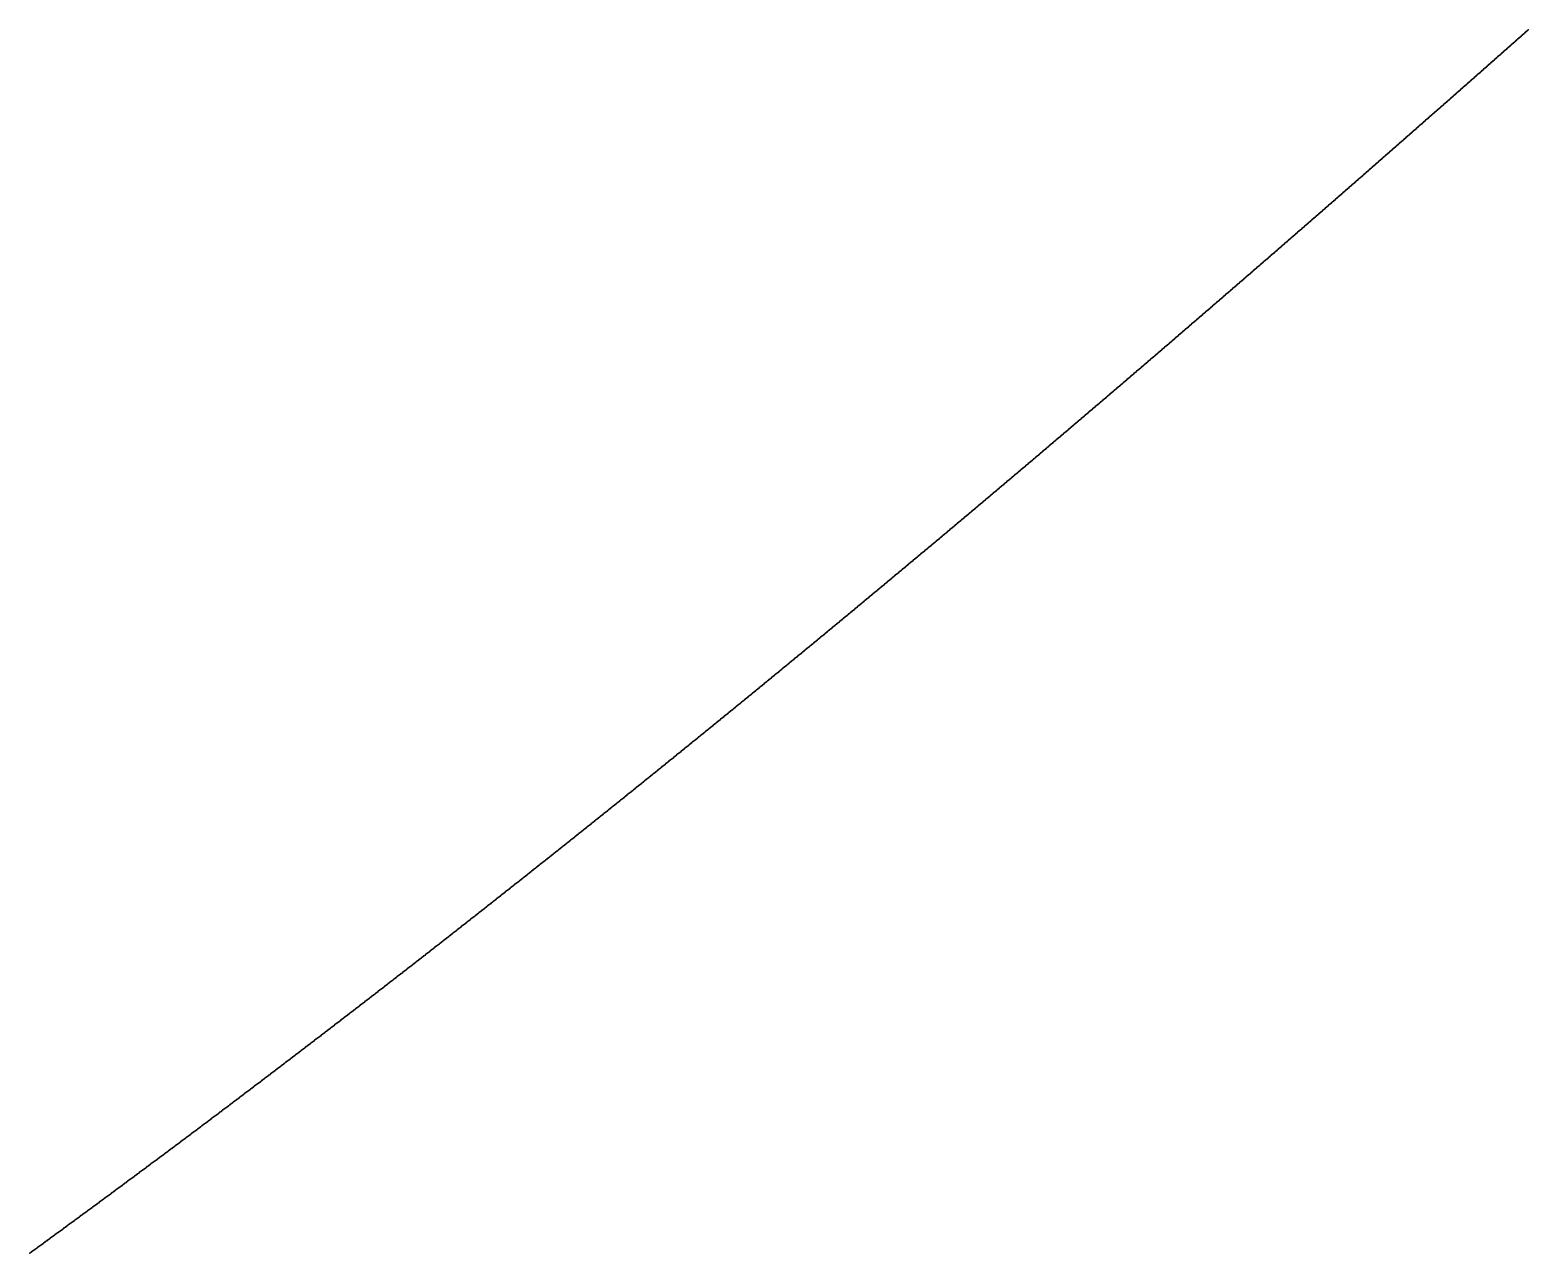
# Model space of a CAD drawing. Header units: metres. Extents: x 0 to 360, y 0 to 49.
# Drawn here: x 56.26 to 67.5, y 16.24 to 25.42 of the extents above; entities that cross this region are included whole.
import ezdxf

# ---------------------------------------------------------------- set-up
doc = ezdxf.new("R2010")
doc.units = ezdxf.units.M

msp = doc.modelspace()

# ---------------------------------------------------------------- linework, layer by layer
for p in [(67.498, 25.414), (67.504, 25.42), (67.37, 25.301), (67.377, 25.307), (67.383, 25.313), (67.389, 25.318), (67.396, 25.324), (67.402, 25.329), (67.409, 25.335), (67.415, 25.341), (67.421, 25.346), (67.428, 25.352), (67.434, 25.358), (67.44, 25.363), (67.447, 25.369), (67.453, 25.374), (67.459, 25.38), (67.466, 25.386), (67.472, 25.391), (67.479, 25.397), (67.485, 25.403), (67.491, 25.408), (67.243, 25.189), (67.249, 25.194), (67.256, 25.2), (67.262, 25.206), (67.268, 25.211), (67.275, 25.217), (67.281, 25.222), (67.288, 25.228), (67.294, 25.234), (67.3, 25.239), (67.307, 25.245), (67.313, 25.251), (67.319, 25.256), (67.326, 25.262), (67.332, 25.268), (67.339, 25.273), (67.345, 25.279), (67.351, 25.284), (67.358, 25.29), (67.364, 25.296), (67.115, 25.076), (67.122, 25.082), (67.128, 25.087), (67.135, 25.093), (67.141, 25.099), (67.147, 25.104), (67.154, 25.11), (67.16, 25.115), (67.166, 25.121), (67.173, 25.127), (67.179, 25.132), (67.186, 25.138), (67.192, 25.144), (67.198, 25.149), (67.205, 25.155), (67.211, 25.161), (67.217, 25.166), (67.224, 25.172), (67.23, 25.177), (67.237, 25.183), (66.988, 24.963), (66.994, 24.969), (67, 24.975), (67.007, 24.98), (67.013, 24.986), (67.02, 24.992), (67.026, 24.997), (67.032, 25.003), (67.039, 25.008), (67.045, 25.014), (67.051, 25.02), (67.058, 25.025), (67.064, 25.031), (67.071, 25.037), (67.077, 25.042), (67.083, 25.048), (67.09, 25.054), (67.096, 25.059), (67.103, 25.065), (67.109, 25.07), (66.86, 24.851), (66.866, 24.856), (66.872, 24.862), (66.879, 24.868), (66.885, 24.873), (66.892, 24.879), (66.898, 24.884), (66.904, 24.89), (66.911, 24.896), (66.917, 24.901), (66.924, 24.907), (66.93, 24.913), (66.936, 24.918), (66.943, 24.924), (66.949, 24.93), (66.956, 24.935), (66.962, 24.941), (66.968, 24.946), (66.975, 24.952), (66.981, 24.958), (66.731, 24.738), (66.738, 24.744), (66.744, 24.749), (66.751, 24.755), (66.757, 24.761), (66.763, 24.766), (66.77, 24.772), (66.776, 24.777), (66.783, 24.783), (66.789, 24.789), (66.796, 24.794), (66.802, 24.8), (66.808, 24.806), (66.815, 24.811), (66.821, 24.817), (66.828, 24.823), (66.834, 24.828), (66.84, 24.834), (66.847, 24.839), (66.853, 24.845), (66.603, 24.625), (66.61, 24.631), (66.616, 24.637), (66.622, 24.642), (66.629, 24.648), (66.635, 24.653), (66.642, 24.659), (66.648, 24.665), (66.654, 24.67), (66.661, 24.676), (66.667, 24.682), (66.674, 24.687), (66.68, 24.693), (66.687, 24.699), (66.693, 24.704), (66.699, 24.71), (66.706, 24.715), (66.712, 24.721), (66.719, 24.727), (66.725, 24.732), (66.475, 24.513), (66.481, 24.518), (66.487, 24.524), (66.494, 24.529), (66.5, 24.535), (66.507, 24.541), (66.513, 24.546), (66.52, 24.552), (66.526, 24.558), (66.532, 24.563), (66.539, 24.569), (66.545, 24.575), (66.552, 24.58), (66.558, 24.586), (66.565, 24.591), (66.571, 24.597), (66.577, 24.603), (66.584, 24.608), (66.59, 24.614), (66.597, 24.62), (66.346, 24.4), (66.352, 24.405), (66.359, 24.411), (66.365, 24.417), (66.372, 24.422), (66.378, 24.428), (66.384, 24.434), (66.391, 24.439), (66.397, 24.445), (66.404, 24.451), (66.41, 24.456), (66.417, 24.462), (66.423, 24.467), (66.43, 24.473), (66.436, 24.479), (66.442, 24.484), (66.449, 24.49), (66.455, 24.496), (66.462, 24.501), (66.468, 24.507), (66.217, 24.287), (66.223, 24.293), (66.23, 24.298), (66.236, 24.304), (66.243, 24.31), (66.249, 24.315), (66.256, 24.321), (66.262, 24.326), (66.269, 24.332), (66.275, 24.338), (66.281, 24.343), (66.288, 24.349), (66.294, 24.355), (66.301, 24.36), (66.307, 24.366), (66.314, 24.372), (66.32, 24.377), (66.327, 24.383), (66.333, 24.389), (66.339, 24.394), (66.088, 24.174), (66.094, 24.18), (66.101, 24.186), (66.107, 24.191), (66.114, 24.197), (66.12, 24.202), (66.127, 24.208), (66.133, 24.214), (66.139, 24.219), (66.146, 24.225), (66.152, 24.231), (66.159, 24.236), (66.165, 24.242), (66.172, 24.248), (66.178, 24.253), (66.185, 24.259), (66.191, 24.264), (66.198, 24.27), (66.204, 24.276), (66.21, 24.281), (65.959, 24.061), (65.965, 24.067), (65.971, 24.073), (65.978, 24.078), (65.984, 24.084), (65.991, 24.09), (65.997, 24.095), (66.004, 24.101), (66.01, 24.107), (66.017, 24.112), (66.023, 24.118), (66.03, 24.123), (66.036, 24.129), (66.043, 24.135), (66.049, 24.14), (66.056, 24.146), (66.062, 24.152), (66.068, 24.157), (66.075, 24.163), (66.081, 24.169), (65.829, 23.949), (65.836, 23.954), (65.842, 23.96), (65.848, 23.966), (65.855, 23.971), (65.861, 23.977), (65.868, 23.983), (65.874, 23.988), (65.881, 23.994), (65.887, 23.999), (65.894, 24.005), (65.9, 24.011), (65.907, 24.016), (65.913, 24.022), (65.92, 24.028), (65.926, 24.033), (65.933, 24.039), (65.939, 24.045), (65.946, 24.05), (65.952, 24.056), (65.699, 23.836), (65.706, 23.842), (65.712, 23.847), (65.719, 23.853), (65.725, 23.858), (65.732, 23.864), (65.738, 23.87), (65.745, 23.875), (65.751, 23.881), (65.758, 23.887), (65.764, 23.892), (65.771, 23.898), (65.777, 23.904), (65.784, 23.909), (65.79, 23.915), (65.797, 23.92), (65.803, 23.926), (65.81, 23.932), (65.816, 23.937), (65.823, 23.943), (65.569, 23.723), (65.576, 23.729), (65.582, 23.734), (65.589, 23.74), (65.595, 23.746), (65.602, 23.751), (65.608, 23.757), (65.615, 23.763), (65.621, 23.768), (65.628, 23.774), (65.634, 23.78), (65.641, 23.785), (65.647, 23.791), (65.654, 23.796), (65.66, 23.802), (65.667, 23.808), (65.673, 23.813), (65.68, 23.819), (65.686, 23.825), (65.693, 23.83), (65.439, 23.61), (65.446, 23.616), (65.452, 23.622), (65.459, 23.627), (65.465, 23.633), (65.472, 23.639), (65.478, 23.644), (65.485, 23.65), (65.491, 23.655), (65.498, 23.661), (65.504, 23.667), (65.511, 23.672), (65.517, 23.678), (65.524, 23.684), (65.53, 23.689), (65.537, 23.695), (65.543, 23.701), (65.55, 23.706), (65.556, 23.712), (65.563, 23.717), (65.309, 23.498), (65.316, 23.503), (65.322, 23.509), (65.329, 23.514), (65.335, 23.52), (65.342, 23.526), (65.348, 23.531), (65.355, 23.537), (65.361, 23.543), (65.368, 23.548), (65.374, 23.554), (65.381, 23.56), (65.387, 23.565), (65.394, 23.571), (65.4, 23.576), (65.407, 23.582), (65.413, 23.588), (65.42, 23.593), (65.426, 23.599), (65.433, 23.605), (65.185, 23.39), (65.192, 23.396), (65.198, 23.402), (65.205, 23.407), (65.211, 23.413), (65.218, 23.419), (65.224, 23.424), (65.231, 23.43), (65.237, 23.436), (65.244, 23.441), (65.25, 23.447), (65.257, 23.452), (65.263, 23.458), (65.27, 23.464), (65.276, 23.469), (65.283, 23.475), (65.289, 23.481), (65.296, 23.486), (65.303, 23.492), (65.054, 23.278), (65.061, 23.283), (65.067, 23.289), (65.074, 23.295), (65.081, 23.3), (65.087, 23.306), (65.094, 23.311), (65.1, 23.317), (65.107, 23.323), (65.113, 23.328), (65.12, 23.334), (65.126, 23.34), (65.133, 23.345), (65.139, 23.351), (65.146, 23.357), (65.152, 23.362), (65.159, 23.368), (65.165, 23.374), (65.172, 23.379), (65.179, 23.385), (64.923, 23.165), (64.93, 23.171), (64.937, 23.176), (64.943, 23.182), (64.95, 23.187), (64.956, 23.193), (64.963, 23.199), (64.969, 23.204), (64.976, 23.21), (64.982, 23.216), (64.989, 23.221), (64.995, 23.227), (65.002, 23.233), (65.009, 23.238), (65.015, 23.244), (65.022, 23.249), (65.028, 23.255), (65.035, 23.261), (65.041, 23.266), (65.048, 23.272), (64.792, 23.052), (64.799, 23.058), (64.805, 23.063), (64.812, 23.069), (64.819, 23.075), (64.825, 23.08), (64.832, 23.086), (64.838, 23.092), (64.845, 23.097), (64.851, 23.103), (64.858, 23.109), (64.864, 23.114), (64.871, 23.12), (64.878, 23.125), (64.884, 23.131), (64.891, 23.137), (64.897, 23.142), (64.904, 23.148), (64.91, 23.154), (64.917, 23.159), (64.661, 22.939), (64.668, 22.945), (64.674, 22.951), (64.681, 22.956), (64.687, 22.962), (64.694, 22.968), (64.7, 22.973), (64.707, 22.979), (64.714, 22.985), (64.72, 22.99), (64.727, 22.996), (64.733, 23.001), (64.74, 23.007), (64.746, 23.013), (64.753, 23.018), (64.759, 23.024), (64.766, 23.03), (64.773, 23.035), (64.779, 23.041), (64.786, 23.047), (64.529, 22.827), (64.536, 22.832), (64.543, 22.838), (64.549, 22.844), (64.556, 22.849), (64.562, 22.855), (64.569, 22.861), (64.575, 22.866), (64.582, 22.872), (64.589, 22.877), (64.595, 22.883), (64.602, 22.889), (64.608, 22.894), (64.615, 22.9), (64.622, 22.906), (64.628, 22.911), (64.635, 22.917), (64.641, 22.923), (64.648, 22.928), (64.654, 22.934), (64.398, 22.714), (64.404, 22.72), (64.411, 22.725), (64.417, 22.731), (64.424, 22.737), (64.431, 22.742), (64.437, 22.748), (64.444, 22.753), (64.45, 22.759), (64.457, 22.765), (64.464, 22.77), (64.47, 22.776), (64.477, 22.782), (64.483, 22.787), (64.49, 22.793), (64.496, 22.799), (64.503, 22.804), (64.51, 22.81), (64.516, 22.815), (64.523, 22.821), (64.266, 22.601), (64.272, 22.607), (64.279, 22.613), (64.285, 22.618), (64.292, 22.624), (64.299, 22.63), (64.305, 22.635), (64.312, 22.641), (64.318, 22.646), (64.325, 22.652), (64.332, 22.658), (64.338, 22.663), (64.345, 22.669), (64.351, 22.675), (64.358, 22.68), (64.365, 22.686), (64.371, 22.691), (64.378, 22.697), (64.384, 22.703), (64.391, 22.708), (64.133, 22.489), (64.14, 22.494), (64.147, 22.5), (64.153, 22.506), (64.16, 22.511), (64.167, 22.517), (64.173, 22.522), (64.18, 22.528), (64.186, 22.534), (64.193, 22.539), (64.2, 22.545), (64.206, 22.551), (64.213, 22.556), (64.219, 22.562), (64.226, 22.568), (64.233, 22.573), (64.239, 22.579), (64.246, 22.584), (64.252, 22.59), (64.259, 22.596), (64.001, 22.376), (64.008, 22.382), (64.014, 22.387), (64.021, 22.393), (64.028, 22.399), (64.034, 22.404), (64.041, 22.41), (64.047, 22.415), (64.054, 22.421), (64.061, 22.427), (64.067, 22.432), (64.074, 22.438), (64.08, 22.444), (64.087, 22.449), (64.094, 22.455), (64.1, 22.461), (64.107, 22.466), (64.114, 22.472), (64.12, 22.477), (64.127, 22.483), (63.868, 22.263), (63.875, 22.269), (63.882, 22.275), (63.888, 22.28), (63.895, 22.286), (63.902, 22.292), (63.908, 22.297), (63.915, 22.303), (63.921, 22.309), (63.928, 22.314), (63.935, 22.32), (63.941, 22.325), (63.948, 22.331), (63.955, 22.337), (63.961, 22.342), (63.968, 22.348), (63.974, 22.354), (63.981, 22.359), (63.988, 22.365), (63.994, 22.37), (63.735, 22.151), (63.742, 22.157), (63.749, 22.162), (63.755, 22.168), (63.762, 22.173), (63.769, 22.179), (63.775, 22.185), (63.782, 22.19), (63.789, 22.196), (63.795, 22.202), (63.802, 22.207), (63.809, 22.213), (63.815, 22.218), (63.822, 22.224), (63.829, 22.23), (63.835, 22.235), (63.842, 22.241), (63.848, 22.247), (63.855, 22.252), (63.862, 22.258), (63.602, 22.038), (63.609, 22.044), (63.616, 22.05), (63.622, 22.055), (63.629, 22.061), (63.636, 22.067), (63.642, 22.072), (63.649, 22.078), (63.656, 22.083), (63.662, 22.089), (63.669, 22.095), (63.676, 22.1), (63.682, 22.106), (63.689, 22.112), (63.696, 22.117), (63.702, 22.123), (63.709, 22.128), (63.716, 22.134), (63.722, 22.14), (63.729, 22.145), (63.469, 21.926), (63.476, 21.932), (63.482, 21.937), (63.489, 21.943), (63.496, 21.948), (63.502, 21.954), (63.509, 21.96), (63.516, 21.965), (63.522, 21.971), (63.529, 21.977), (63.536, 21.982), (63.542, 21.988), (63.549, 21.993), (63.556, 21.999), (63.562, 22.005), (63.569, 22.01), (63.576, 22.016), (63.582, 22.022), (63.589, 22.027), (63.596, 22.033), (63.335, 21.813), (63.342, 21.819), (63.349, 21.825), (63.355, 21.83), (63.362, 21.836), (63.369, 21.842), (63.376, 21.847), (63.382, 21.853), (63.389, 21.858), (63.396, 21.864), (63.402, 21.87), (63.409, 21.875), (63.416, 21.881), (63.422, 21.887), (63.429, 21.892), (63.436, 21.898), (63.442, 21.903), (63.449, 21.909), (63.456, 21.915), (63.462, 21.92), (63.202, 21.701), (63.208, 21.707), (63.215, 21.712), (63.222, 21.718), (63.228, 21.724), (63.235, 21.729), (63.242, 21.735), (63.248, 21.74), (63.255, 21.746), (63.262, 21.752), (63.269, 21.757), (63.275, 21.763), (63.282, 21.768), (63.289, 21.774), (63.295, 21.78), (63.302, 21.785), (63.309, 21.791), (63.315, 21.797), (63.322, 21.802), (63.329, 21.808), (63.068, 21.589), (63.074, 21.594), (63.081, 21.6), (63.088, 21.605), (63.094, 21.611), (63.101, 21.617), (63.108, 21.622), (63.115, 21.628), (63.121, 21.634), (63.128, 21.639), (63.135, 21.645), (63.141, 21.65), (63.148, 21.656), (63.155, 21.662), (63.161, 21.667), (63.168, 21.673), (63.175, 21.679), (63.182, 21.684), (63.188, 21.69), (63.195, 21.695), (62.933, 21.476), (62.94, 21.482), (62.947, 21.488), (62.953, 21.493), (62.96, 21.499), (62.967, 21.504), (62.974, 21.51), (62.98, 21.516), (62.987, 21.521), (62.994, 21.527), (63, 21.532), (63.007, 21.538), (63.014, 21.544), (63.021, 21.549), (63.027, 21.555), (63.034, 21.561), (63.041, 21.566), (63.047, 21.572), (63.054, 21.577), (63.061, 21.583), (62.799, 21.364), (62.806, 21.37), (62.812, 21.375), (62.819, 21.381), (62.826, 21.386), (62.832, 21.392), (62.839, 21.398), (62.846, 21.403), (62.853, 21.409), (62.859, 21.415), (62.866, 21.42), (62.873, 21.426), (62.88, 21.431), (62.886, 21.437), (62.893, 21.443), (62.9, 21.448), (62.906, 21.454), (62.913, 21.459), (62.92, 21.465), (62.927, 21.471), (62.664, 21.252), (62.671, 21.257), (62.678, 21.263), (62.684, 21.269), (62.691, 21.274), (62.698, 21.28), (62.704, 21.285), (62.711, 21.291), (62.718, 21.297), (62.725, 21.302), (62.731, 21.308), (62.738, 21.313), (62.745, 21.319), (62.752, 21.325), (62.758, 21.33), (62.765, 21.336), (62.772, 21.342), (62.779, 21.347), (62.785, 21.353), (62.792, 21.358), (62.529, 21.14), (62.536, 21.145), (62.543, 21.151), (62.549, 21.156), (62.556, 21.162), (62.563, 21.168), (62.57, 21.173), (62.576, 21.179), (62.583, 21.184), (62.59, 21.19), (62.597, 21.196), (62.603, 21.201), (62.61, 21.207), (62.617, 21.212), (62.624, 21.218), (62.63, 21.224), (62.637, 21.229), (62.644, 21.235), (62.651, 21.241), (62.657, 21.246), (62.394, 21.027), (62.401, 21.033), (62.407, 21.039), (62.414, 21.044), (62.421, 21.05), (62.428, 21.055), (62.434, 21.061), (62.441, 21.067), (62.448, 21.072), (62.455, 21.078), (62.461, 21.083), (62.468, 21.089), (62.475, 21.095), (62.482, 21.1), (62.488, 21.106), (62.495, 21.112), (62.502, 21.117), (62.509, 21.123), (62.516, 21.128), (62.522, 21.134), (62.258, 20.915), (62.265, 20.921), (62.272, 20.927), (62.279, 20.932), (62.285, 20.938), (62.292, 20.943), (62.299, 20.949), (62.306, 20.955), (62.313, 20.96), (62.319, 20.966), (62.326, 20.971), (62.333, 20.977), (62.34, 20.983), (62.346, 20.988), (62.353, 20.994), (62.36, 20.999), (62.367, 21.005), (62.373, 21.011), (62.38, 21.016), (62.387, 21.022), (62.123, 20.803), (62.129, 20.809), (62.136, 20.814), (62.143, 20.82), (62.15, 20.826), (62.157, 20.831), (62.163, 20.837), (62.17, 20.842), (62.177, 20.848), (62.184, 20.854), (62.19, 20.859), (62.197, 20.865), (62.204, 20.87), (62.211, 20.876), (62.218, 20.882), (62.224, 20.887), (62.231, 20.893), (62.238, 20.899), (62.245, 20.904), (62.252, 20.91), (61.987, 20.691), (61.993, 20.697), (62, 20.703), (62.007, 20.708), (62.014, 20.714), (62.021, 20.719), (62.027, 20.725), (62.034, 20.73), (62.041, 20.736), (62.048, 20.742), (62.055, 20.747), (62.061, 20.753), (62.068, 20.758), (62.075, 20.764), (62.082, 20.77), (62.089, 20.775), (62.095, 20.781), (62.102, 20.786), (62.109, 20.792), (62.116, 20.798), (61.85, 20.579), (61.857, 20.585), (61.864, 20.591), (61.871, 20.596), (61.878, 20.602), (61.884, 20.607), (61.891, 20.613), (61.898, 20.619), (61.905, 20.624), (61.912, 20.63), (61.919, 20.635), (61.925, 20.641), (61.932, 20.647), (61.939, 20.652), (61.946, 20.658), (61.953, 20.663), (61.959, 20.669), (61.966, 20.675), (61.973, 20.68), (61.98, 20.686), (61.707, 20.462), (61.714, 20.468), (61.721, 20.473), (61.728, 20.479), (61.734, 20.484), (61.741, 20.49), (61.748, 20.496), (61.755, 20.501), (61.762, 20.507), (61.768, 20.512), (61.775, 20.518), (61.782, 20.523), (61.789, 20.529), (61.796, 20.535), (61.803, 20.54), (61.809, 20.546), (61.816, 20.551), (61.823, 20.557), (61.83, 20.563), (61.837, 20.568), (61.844, 20.574), (61.57, 20.35), (61.577, 20.356), (61.584, 20.361), (61.591, 20.367), (61.598, 20.373), (61.604, 20.378), (61.611, 20.384), (61.618, 20.389), (61.625, 20.395), (61.632, 20.4), (61.639, 20.406), (61.646, 20.412), (61.652, 20.417), (61.659, 20.423), (61.666, 20.428), (61.673, 20.434), (61.68, 20.44), (61.687, 20.445), (61.693, 20.451), (61.7, 20.456), (61.433, 20.238), (61.44, 20.244), (61.447, 20.25), (61.454, 20.255), (61.461, 20.261), (61.468, 20.266), (61.474, 20.272), (61.481, 20.278), (61.488, 20.283), (61.495, 20.289), (61.502, 20.294), (61.509, 20.3), (61.515, 20.305), (61.522, 20.311), (61.529, 20.317), (61.536, 20.322), (61.543, 20.328), (61.55, 20.333), (61.557, 20.339), (61.563, 20.345), (61.296, 20.127), (61.303, 20.132), (61.31, 20.138), (61.317, 20.144), (61.323, 20.149), (61.33, 20.155), (61.337, 20.16), (61.344, 20.166), (61.351, 20.171), (61.358, 20.177), (61.365, 20.183), (61.372, 20.188), (61.378, 20.194), (61.385, 20.199), (61.392, 20.205), (61.399, 20.211), (61.406, 20.216), (61.413, 20.222), (61.42, 20.227), (61.426, 20.233), (61.158, 20.015), (61.165, 20.021), (61.172, 20.026), (61.179, 20.032), (61.186, 20.038), (61.193, 20.043), (61.2, 20.049), (61.207, 20.054), (61.213, 20.06), (61.22, 20.065), (61.227, 20.071), (61.234, 20.077), (61.241, 20.082), (61.248, 20.088), (61.255, 20.093), (61.262, 20.099), (61.268, 20.104), (61.275, 20.11), (61.282, 20.116), (61.289, 20.121), (61.021, 19.904), (61.028, 19.909), (61.034, 19.915), (61.041, 19.92), (61.048, 19.926), (61.055, 19.932), (61.062, 19.937), (61.069, 19.943), (61.076, 19.948), (61.083, 19.954), (61.09, 19.959), (61.096, 19.965), (61.103, 19.971), (61.11, 19.976), (61.117, 19.982), (61.124, 19.987), (61.131, 19.993), (61.138, 19.998), (61.145, 20.004), (61.152, 20.01), (60.883, 19.792), (60.889, 19.798), (60.896, 19.803), (60.903, 19.809), (60.91, 19.815), (60.917, 19.82), (60.924, 19.826), (60.931, 19.831), (60.938, 19.837), (60.945, 19.842), (60.952, 19.848), (60.959, 19.854), (60.965, 19.859), (60.972, 19.865), (60.979, 19.87), (60.986, 19.876), (60.993, 19.881), (61, 19.887), (61.007, 19.893), (61.014, 19.898), (60.737, 19.675), (60.744, 19.681), (60.751, 19.687), (60.758, 19.692), (60.765, 19.698), (60.772, 19.703), (60.779, 19.709), (60.786, 19.714), (60.793, 19.72), (60.8, 19.725), (60.806, 19.731), (60.813, 19.737), (60.82, 19.742), (60.827, 19.748), (60.834, 19.753), (60.841, 19.759), (60.848, 19.764), (60.855, 19.77), (60.862, 19.776), (60.869, 19.781), (60.876, 19.787), (60.599, 19.564), (60.606, 19.57), (60.613, 19.575), (60.619, 19.581), (60.626, 19.586), (60.633, 19.592), (60.64, 19.597), (60.647, 19.603), (60.654, 19.609), (60.661, 19.614), (60.668, 19.62), (60.675, 19.625), (60.682, 19.631), (60.689, 19.636), (60.696, 19.642), (60.703, 19.648), (60.71, 19.653), (60.717, 19.659), (60.723, 19.664), (60.73, 19.67), (60.46, 19.453), (60.467, 19.458), (60.474, 19.464), (60.481, 19.47), (60.488, 19.475), (60.495, 19.481), (60.501, 19.486), (60.508, 19.492), (60.515, 19.497), (60.522, 19.503), (60.529, 19.509), (60.536, 19.514), (60.543, 19.52), (60.55, 19.525), (60.557, 19.531), (60.564, 19.536), (60.571, 19.542), (60.578, 19.547), (60.585, 19.553), (60.592, 19.559), (60.321, 19.342), (60.328, 19.347), (60.335, 19.353), (60.342, 19.358), (60.348, 19.364), (60.355, 19.37), (60.362, 19.375), (60.369, 19.381), (60.376, 19.386), (60.383, 19.392), (60.39, 19.397), (60.397, 19.403), (60.404, 19.408), (60.411, 19.414), (60.418, 19.42), (60.425, 19.425), (60.432, 19.431), (60.439, 19.436), (60.446, 19.442), (60.453, 19.447), (60.174, 19.225), (60.181, 19.231), (60.188, 19.236), (60.195, 19.242), (60.202, 19.247), (60.209, 19.253), (60.216, 19.259), (60.223, 19.264), (60.23, 19.27), (60.237, 19.275), (60.244, 19.281), (60.251, 19.286), (60.258, 19.292), (60.265, 19.297), (60.272, 19.303), (60.279, 19.309), (60.286, 19.314), (60.293, 19.32), (60.3, 19.325), (60.307, 19.331), (60.314, 19.336), (60.034, 19.114), (60.041, 19.12), (60.048, 19.125), (60.055, 19.131), (60.062, 19.137), (60.069, 19.142), (60.076, 19.148), (60.083, 19.153), (60.09, 19.159), (60.097, 19.164), (60.104, 19.17), (60.111, 19.175), (60.118, 19.181), (60.125, 19.186), (60.132, 19.192), (60.139, 19.198), (60.146, 19.203), (60.153, 19.209), (60.16, 19.214), (60.167, 19.22), (59.894, 19.004), (59.901, 19.009), (59.908, 19.015), (59.915, 19.02), (59.923, 19.026), (59.93, 19.031), (59.937, 19.037), (59.944, 19.042), (59.951, 19.048), (59.958, 19.053), (59.965, 19.059), (59.972, 19.064), (59.979, 19.07), (59.986, 19.076), (59.993, 19.081), (60, 19.087), (60.007, 19.092), (60.013, 19.098), (60.02, 19.103), (60.027, 19.109), (59.754, 18.893), (59.761, 18.898), (59.768, 18.904), (59.775, 18.909), (59.782, 18.915), (59.789, 18.92), (59.796, 18.926), (59.803, 18.932), (59.81, 18.937), (59.817, 18.943), (59.824, 18.948), (59.831, 18.954), (59.838, 18.959), (59.845, 18.965), (59.852, 18.97), (59.859, 18.976), (59.866, 18.981), (59.873, 18.987), (59.88, 18.992), (59.887, 18.998), (59.607, 18.777), (59.614, 18.782), (59.621, 18.788), (59.628, 18.793), (59.635, 18.799), (59.642, 18.804), (59.649, 18.81), (59.656, 18.815), (59.663, 18.821), (59.67, 18.826), (59.677, 18.832), (59.684, 18.837), (59.691, 18.843), (59.698, 18.849), (59.705, 18.854), (59.712, 18.86), (59.719, 18.865), (59.726, 18.871), (59.733, 18.876), (59.74, 18.882), (59.747, 18.887), (59.466, 18.666), (59.473, 18.672), (59.48, 18.677), (59.487, 18.683), (59.494, 18.688), (59.501, 18.694), (59.508, 18.699), (59.515, 18.705), (59.522, 18.71), (59.529, 18.716), (59.536, 18.721), (59.543, 18.727), (59.55, 18.732), (59.557, 18.738), (59.564, 18.743), (59.571, 18.749), (59.578, 18.755), (59.585, 18.76), (59.593, 18.766), (59.6, 18.771), (59.325, 18.556), (59.332, 18.561), (59.339, 18.567), (59.346, 18.572), (59.353, 18.578), (59.36, 18.583), (59.367, 18.589), (59.374, 18.594), (59.381, 18.6), (59.388, 18.605), (59.395, 18.611), (59.402, 18.616), (59.409, 18.622), (59.416, 18.627), (59.423, 18.633), (59.43, 18.638), (59.438, 18.644), (59.445, 18.65), (59.452, 18.655), (59.459, 18.661), (59.176, 18.44), (59.183, 18.445), (59.19, 18.451), (59.197, 18.456), (59.204, 18.462), (59.211, 18.467), (59.218, 18.473), (59.226, 18.478), (59.233, 18.484), (59.24, 18.489), (59.247, 18.495), (59.254, 18.5), (59.261, 18.506), (59.268, 18.512), (59.275, 18.517), (59.282, 18.523), (59.289, 18.528), (59.296, 18.534), (59.303, 18.539), (59.31, 18.545), (59.317, 18.55), (59.034, 18.33), (59.041, 18.335), (59.048, 18.341), (59.056, 18.346), (59.063, 18.352), (59.07, 18.357), (59.077, 18.363), (59.084, 18.368), (59.091, 18.374), (59.098, 18.379), (59.105, 18.385), (59.112, 18.39), (59.119, 18.396), (59.126, 18.401), (59.134, 18.407), (59.141, 18.412), (59.148, 18.418), (59.155, 18.423), (59.162, 18.429), (59.169, 18.434), (58.885, 18.214), (58.892, 18.22), (58.899, 18.225), (58.906, 18.231), (58.914, 18.236), (58.921, 18.242), (58.928, 18.247), (58.935, 18.253), (58.942, 18.258), (58.949, 18.264), (58.956, 18.269), (58.963, 18.275), (58.97, 18.28), (58.977, 18.286), (58.985, 18.291), (58.992, 18.297), (58.999, 18.302), (59.006, 18.308), (59.013, 18.313), (59.02, 18.319), (59.027, 18.324), (58.743, 18.104), (58.75, 18.11), (58.757, 18.115), (58.764, 18.121), (58.771, 18.126), (58.778, 18.132), (58.786, 18.137), (58.793, 18.143), (58.8, 18.148), (58.807, 18.153), (58.814, 18.159), (58.821, 18.164), (58.828, 18.17), (58.835, 18.175), (58.842, 18.181), (58.85, 18.186), (58.857, 18.192), (58.864, 18.198), (58.871, 18.203), (58.878, 18.209), (58.593, 17.989), (58.6, 17.994), (58.607, 18), (58.614, 18.005), (58.622, 18.011), (58.629, 18.016), (58.636, 18.022), (58.643, 18.027), (58.65, 18.033), (58.657, 18.038), (58.664, 18.044), (58.671, 18.049), (58.679, 18.055), (58.686, 18.06), (58.693, 18.066), (58.7, 18.071), (58.707, 18.077), (58.714, 18.082), (58.721, 18.088), (58.729, 18.093), (58.736, 18.099), (58.45, 17.879), (58.457, 17.884), (58.464, 17.89), (58.472, 17.895), (58.479, 17.901), (58.486, 17.906), (58.493, 17.912), (58.5, 17.917), (58.507, 17.923), (58.514, 17.928), (58.522, 17.934), (58.529, 17.939), (58.536, 17.945), (58.543, 17.95), (58.55, 17.956), (58.557, 17.961), (58.564, 17.967), (58.572, 17.972), (58.579, 17.978), (58.586, 17.983), (58.3, 17.764), (58.307, 17.769), (58.314, 17.775), (58.321, 17.78), (58.328, 17.786), (58.335, 17.791), (58.343, 17.797), (58.35, 17.802), (58.357, 17.808), (58.364, 17.813), (58.371, 17.819), (58.378, 17.824), (58.386, 17.83), (58.393, 17.835), (58.4, 17.841), (58.407, 17.846), (58.414, 17.851), (58.421, 17.857), (58.429, 17.862), (58.436, 17.868), (58.443, 17.873), (58.156, 17.654), (58.163, 17.66), (58.17, 17.665), (58.178, 17.671), (58.185, 17.676), (58.192, 17.682), (58.199, 17.687), (58.206, 17.693), (58.214, 17.698), (58.221, 17.704), (58.228, 17.709), (58.235, 17.714), (58.242, 17.72), (58.249, 17.725), (58.257, 17.731), (58.264, 17.736), (58.271, 17.742), (58.278, 17.747), (58.285, 17.753), (58.292, 17.758), (58.005, 17.539), (58.012, 17.545), (58.019, 17.55), (58.027, 17.556), (58.034, 17.561), (58.041, 17.567), (58.048, 17.572), (58.055, 17.578), (58.063, 17.583), (58.07, 17.589), (58.077, 17.594), (58.084, 17.6), (58.091, 17.605), (58.099, 17.61), (58.106, 17.616), (58.113, 17.621), (58.12, 17.627), (58.127, 17.632), (58.134, 17.638), (58.142, 17.643), (58.149, 17.649), (57.861, 17.43), (57.868, 17.436), (57.875, 17.441), (57.882, 17.447), (57.89, 17.452), (57.897, 17.457), (57.904, 17.463), (57.911, 17.468), (57.918, 17.474), (57.926, 17.479), (57.933, 17.485), (57.94, 17.49), (57.947, 17.496), (57.955, 17.501), (57.962, 17.507), (57.969, 17.512), (57.976, 17.518), (57.983, 17.523), (57.991, 17.528), (57.998, 17.534), (57.709, 17.316), (57.716, 17.321), (57.723, 17.326), (57.731, 17.332), (57.738, 17.337), (57.745, 17.343), (57.752, 17.348), (57.76, 17.354), (57.767, 17.359), (57.774, 17.365), (57.781, 17.37), (57.789, 17.376), (57.796, 17.381), (57.803, 17.386), (57.81, 17.392), (57.817, 17.397), (57.825, 17.403), (57.832, 17.408), (57.839, 17.414), (57.846, 17.419), (57.854, 17.425), (57.564, 17.207), (57.571, 17.212), (57.579, 17.217), (57.586, 17.223), (57.593, 17.228), (57.6, 17.234), (57.608, 17.239), (57.615, 17.245), (57.622, 17.25), (57.629, 17.256), (57.637, 17.261), (57.644, 17.266), (57.651, 17.272), (57.658, 17.277), (57.666, 17.283), (57.673, 17.288), (57.68, 17.294), (57.687, 17.299), (57.695, 17.305), (57.702, 17.31), (57.412, 17.092), (57.419, 17.098), (57.426, 17.103), (57.434, 17.109), (57.441, 17.114), (57.448, 17.119), (57.455, 17.125), (57.463, 17.13), (57.47, 17.136), (57.477, 17.141), (57.484, 17.147), (57.492, 17.152), (57.499, 17.158), (57.506, 17.163), (57.513, 17.168), (57.521, 17.174), (57.528, 17.179), (57.535, 17.185), (57.542, 17.19), (57.55, 17.196), (57.557, 17.201), (57.259, 16.978), (57.266, 16.983), (57.274, 16.989), (57.281, 16.994), (57.288, 17), (57.295, 17.005), (57.303, 17.011), (57.31, 17.016), (57.317, 17.022), (57.325, 17.027), (57.332, 17.032), (57.339, 17.038), (57.346, 17.043), (57.354, 17.049), (57.361, 17.054), (57.368, 17.06), (57.375, 17.065), (57.383, 17.07), (57.39, 17.076), (57.397, 17.081), (57.404, 17.087), (57.113, 16.869), (57.12, 16.875), (57.128, 16.88), (57.135, 16.886), (57.142, 16.891), (57.15, 16.897), (57.157, 16.902), (57.164, 16.907), (57.172, 16.913), (57.179, 16.918), (57.186, 16.924), (57.193, 16.929), (57.201, 16.935), (57.208, 16.94), (57.215, 16.945), (57.223, 16.951), (57.23, 16.956), (57.237, 16.962), (57.244, 16.967), (57.252, 16.973), (56.96, 16.756), (56.967, 16.761), (56.974, 16.766), (56.982, 16.772), (56.989, 16.777), (56.996, 16.783), (57.004, 16.788), (57.011, 16.794), (57.018, 16.799), (57.026, 16.804), (57.033, 16.81), (57.04, 16.815), (57.047, 16.821), (57.055, 16.826), (57.062, 16.831), (57.069, 16.837), (57.077, 16.842), (57.084, 16.848), (57.091, 16.853), (57.099, 16.859), (57.106, 16.864), (56.806, 16.642), (56.813, 16.647), (56.821, 16.653), (56.828, 16.658), (56.835, 16.664), (56.843, 16.669), (56.85, 16.674), (56.857, 16.68), (56.865, 16.685), (56.872, 16.691), (56.879, 16.696), (56.887, 16.701), (56.894, 16.707), (56.901, 16.712), (56.909, 16.718), (56.916, 16.723), (56.923, 16.729), (56.93, 16.734), (56.938, 16.739), (56.945, 16.745), (56.952, 16.75), (56.652, 16.528), (56.659, 16.534), (56.666, 16.539), (56.674, 16.545), (56.681, 16.55), (56.689, 16.555), (56.696, 16.561), (56.703, 16.566), (56.711, 16.572), (56.718, 16.577), (56.725, 16.582), (56.733, 16.588), (56.74, 16.593), (56.747, 16.599), (56.755, 16.604), (56.762, 16.609), (56.769, 16.615), (56.777, 16.62), (56.784, 16.626), (56.791, 16.631), (56.799, 16.636), (56.497, 16.415), (56.505, 16.42), (56.512, 16.426), (56.519, 16.431), (56.527, 16.437), (56.534, 16.442), (56.541, 16.447), (56.549, 16.453), (56.556, 16.458), (56.564, 16.464), (56.571, 16.469), (56.578, 16.474), (56.586, 16.48), (56.593, 16.485), (56.6, 16.491), (56.608, 16.496), (56.615, 16.501), (56.622, 16.507), (56.63, 16.512), (56.637, 16.518), (56.644, 16.523), (56.35, 16.307), (56.357, 16.312), (56.365, 16.318), (56.372, 16.323), (56.379, 16.329), (56.387, 16.334), (56.394, 16.339), (56.401, 16.345), (56.409, 16.35), (56.416, 16.356), (56.424, 16.361), (56.431, 16.366), (56.438, 16.372), (56.446, 16.377), (56.453, 16.383), (56.46, 16.388), (56.468, 16.393), (56.475, 16.399), (56.483, 16.404), (56.49, 16.41), (56.261, 16.242), (56.269, 16.248), (56.276, 16.253), (56.283, 16.259), (56.291, 16.264), (56.298, 16.269), (56.306, 16.275), (56.313, 16.28), (56.32, 16.286), (56.328, 16.291), (56.335, 16.296), (56.342, 16.302)]:
    msp.add_point(p)

doc.saveas('drawing.dxf')
